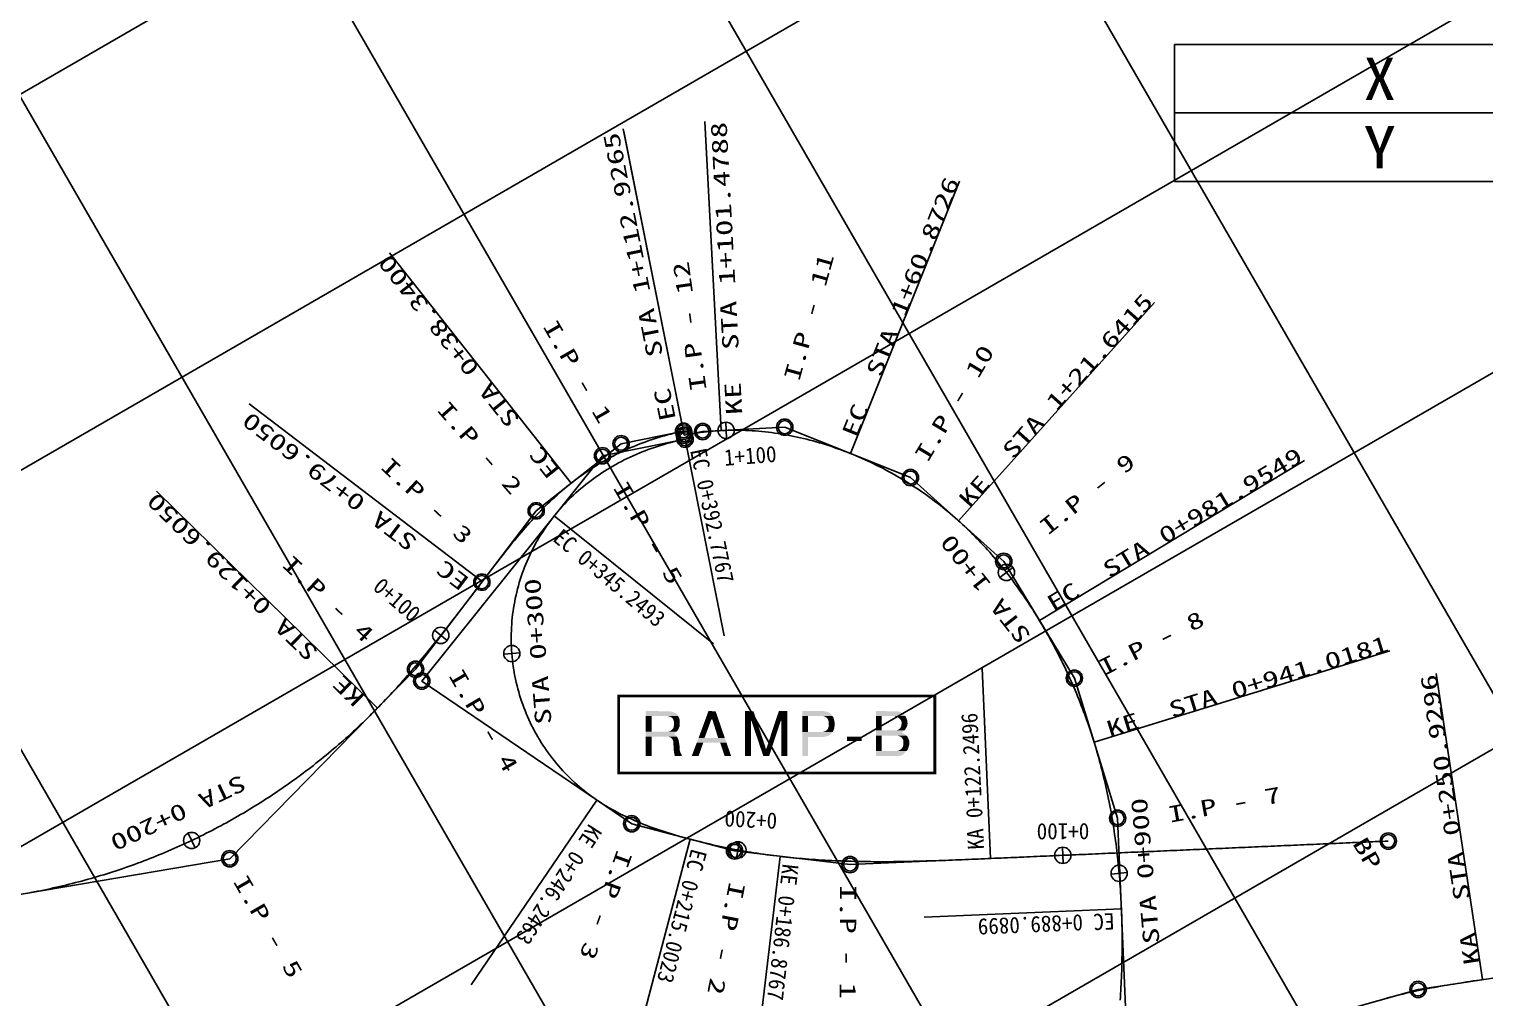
# Model space of a CAD drawing. Header units: feet. Extents: x 229381 to 233586, y 197484 to 200454.
# Drawn here: x 231137.7 to 231584.5, y 199012.5 to 199309.7 of the extents above; entities that cross this region are included whole.
import ezdxf
from ezdxf.enums import TextEntityAlignment as Align

# ---------------------------------------------------------------- set-up
doc = ezdxf.new("R2010")
doc.units = ezdxf.units.FT
doc.header["$LTSCALE"] = 10
doc.header["$MEASUREMENT"] = 0
for name, color, linetype in [('CA-ALGN-CNTL', 2, 'CONTINUOUS'), ('CA-ALGN-STSM', 2, 'CONTINUOUS'), ('CA-ALGN-SUBL', 1, 'CONTINUOUS'), ('CA-ALGN-SUBT', 2, 'CONTINUOUS'), ('CA-ALGN-TEXT', 3, 'CONTINUOUS'), ('CA-TABL-LIN1', 4, 'CONTINUOUS'), ('CA-TABL-LIN2', 1, 'CONTINUOUS'), ('CA-TABL-TEX2', 3, 'CONTINUOUS'), ('CV-GRID-LINE', 1, 'CONTINUOUS'), ('CZ-LIN1', 7, 'CONTINUOUS'), ('CZ-TEX1', 6, 'CONTINUOUS')]:
    doc.layers.add(name, color=color, linetype=linetype)
doc.styles.add('RP2', font='DotumChe.ttf')

msp = doc.modelspace()

# ---------------------------------------------------------------- linework, layer by layer
at = {"layer": 'CA-ALGN-CNTL'}
for points in [[(231338.56, 199186.37), (231337.58, 199186.17), (231336.6, 199185.96), (231335.63, 199185.73), (231334.66, 199185.49), (231333.69, 199185.24), (231332.72, 199184.98), (231331.76, 199184.71), (231330.8, 199184.42), (231329.85, 199184.13), (231328.9, 199183.82), (231327.95, 199183.5), (231327.01, 199183.17), (231326.07, 199182.82), (231325.13, 199182.47), (231324.2, 199182.1), (231323.28, 199181.72), (231322.35, 199181.33), (231321.44, 199180.93), (231320.53, 199180.52), (231319.62, 199180.1), (231318.72, 199179.66), (231317.83, 199179.22), (231316.94, 199178.76), (231316.05, 199178.3), (231315.17, 199177.82), (231314.3, 199177.33), (231313.43, 199176.83), (231312.57, 199176.32), (231311.72, 199175.8), (231310.87, 199175.27), (231310.03, 199174.73), (231309.2, 199174.17), (231308.37, 199173.61), (231307.55, 199173.04), (231306.74, 199172.46), (231305.93, 199171.87), (231305.13, 199171.26), (231304.34, 199170.65), (231304.08, 199170.44), (231303.56, 199170.03), (231302.78, 199169.4), (231302.01, 199168.76), (231301.25, 199168.11), (231300.5, 199167.45), (231299.75, 199166.79), (231299.01, 199166.11), (231298.28, 199165.43), (231297.56, 199164.75), (231296.84, 199164.05), (231296.13, 199163.35), (231295.42, 199162.64), (231294.72, 199161.93), (231294.03, 199161.2), (231293.34, 199160.48), (231292.66, 199159.75), (231291.98, 199159.01), (231291.31, 199158.27), (231290.64, 199157.52), (231289.98, 199156.77), (231289.33, 199156.02), (231288.68, 199155.26), (231288.03, 199154.5), (231287.39, 199153.73), (231286.75, 199152.96), (231286.11, 199152.19), (231285.48, 199151.41), (231284.85, 199150.63), (231284.23, 199149.85), (231283.61, 199149.07), (231282.99, 199148.28), (231282.37, 199147.5), (231281.76, 199146.71), (231281.14, 199145.92), (231280.53, 199145.13), (231279.92, 199144.34), (231279.31, 199143.54), (231278.71, 199142.75), (231278.1, 199141.95), (231277.49, 199141.16), (231276.89, 199140.36), (231276.79, 199140.23), (231276.52, 199139.88), (231276.28, 199139.57), (231275.68, 199138.77), (231275.07, 199137.98), (231274.46, 199137.18), (231273.86, 199136.38), (231273.25, 199135.59), (231272.64, 199134.8), (231272.04, 199134), (231271.43, 199133.21), (231270.82, 199132.41), (231270.21, 199131.62), (231269.6, 199130.83), (231268.99, 199130.04), (231268.37, 199129.25), (231267.76, 199128.46), (231267.15, 199127.67), (231266.53, 199126.88), (231265.91, 199126.1), (231265.29, 199125.31), (231264.67, 199124.52), (231264.05, 199123.74), (231263.43, 199122.96), (231262.8, 199122.18), (231262.18, 199121.4), (231261.55, 199120.62), (231260.92, 199119.84), (231260.29, 199119.07), (231259.65, 199118.3), (231259.02, 199117.53), (231258.38, 199116.76), (231257.74, 199115.99), (231257.09, 199115.22), (231256.45, 199114.46), (231255.8, 199113.7), (231255.15, 199112.94), (231254.5, 199112.18), (231253.84, 199111.43), (231253.18, 199110.67), (231252.52, 199109.92), (231251.86, 199109.18), (231251.19, 199108.43), (231250.52, 199107.69), (231249.85, 199106.95), (231249.17, 199106.21), (231248.49, 199105.48), (231247.81, 199104.75), (231247.12, 199104.02), (231246.43, 199103.3), (231245.74, 199102.58), (231245.04, 199101.86), (231244.62, 199101.43), (231244.34, 199101.14), (231243.64, 199100.43), (231242.93, 199099.73), (231242.22, 199099.02), (231241.51, 199098.32), (231240.79, 199097.63), (231240.07, 199096.93), (231239.34, 199096.24), (231238.61, 199095.56), (231237.88, 199094.88), (231237.15, 199094.2), (231236.41, 199093.52), (231235.67, 199092.85), (231234.92, 199092.19), (231234.18, 199091.52), (231233.42, 199090.86), (231232.67, 199090.21), (231231.91, 199089.55), (231231.15, 199088.91), (231230.39, 199088.26), (231229.62, 199087.62), (231228.85, 199086.98), (231228.07, 199086.35), (231227.3, 199085.72), (231226.51, 199085.1), (231225.73, 199084.48), (231224.94, 199083.86), (231224.15, 199083.24), (231223.36, 199082.63), (231222.57, 199082.03), (231221.77, 199081.43), (231220.97, 199080.83), (231220.16, 199080.24), (231219.35, 199079.65), (231218.54, 199079.06), (231217.73, 199078.48), (231216.91, 199077.9), (231216.09, 199077.33), (231215.27, 199076.76), (231214.45, 199076.2), (231213.62, 199075.63), (231212.79, 199075.08), (231211.95, 199074.53), (231211.12, 199073.98), (231210.28, 199073.43), (231209.44, 199072.89), (231208.59, 199072.36), (231207.75, 199071.83), (231206.9, 199071.3), (231206.04, 199070.78), (231205.19, 199070.26), (231204.33, 199069.74), (231203.47, 199069.23), (231202.61, 199068.73), (231201.74, 199068.22), (231200.88, 199067.73), (231200.01, 199067.23), (231199.13, 199066.75), (231198.26, 199066.26), (231197.38, 199065.78), (231196.5, 199065.31), (231195.62, 199064.84), (231194.73, 199064.37), (231193.85, 199063.91), (231192.96, 199063.45), (231192.07, 199063), (231191.17, 199062.55), (231190.28, 199062.1), (231189.38, 199061.66), (231188.48, 199061.23), (231187.58, 199060.8), (231186.67, 199060.37), (231185.77, 199059.95), (231184.86, 199059.53), (231183.95, 199059.12), (231183.03, 199058.71), (231182.12, 199058.31), (231181.2, 199057.91), (231180.28, 199057.51), (231179.36, 199057.12), (231178.44, 199056.74), (231177.51, 199056.36), (231176.59, 199055.98), (231175.66, 199055.61), (231174.73, 199055.24), (231173.8, 199054.88), (231172.86, 199054.52), (231171.93, 199054.17), (231170.99, 199053.82), (231170.05, 199053.48), (231169.11, 199053.14), (231168.17, 199052.81), (231167.22, 199052.48), (231166.28, 199052.15), (231165.33, 199051.83), (231164.38, 199051.52), (231163.43, 199051.21), (231162.48, 199050.9), (231161.52, 199050.6), (231160.57, 199050.31), (231159.61, 199050.02), (231158.65, 199049.73), (231157.69, 199049.45), (231156.73, 199049.17), (231155.77, 199048.9), (231154.81, 199048.63), (231153.84, 199048.37), (231152.87, 199048.11), (231151.91, 199047.86), (231150.94, 199047.61), (231149.97, 199047.37), (231149, 199047.13), (231148.02, 199046.9), (231147.05, 199046.67), (231146.08, 199046.45), (231145.1, 199046.23), (231144.12, 199046.01), (231143.15, 199045.8), (231142.17, 199045.6), (231141.19, 199045.4), (231140.21, 199045.21), (231139.22, 199045.02), (231138.24, 199044.83), (231137.26, 199044.65)], [(231554.9, 199060.62), (231553.9, 199060.58), (231552.9, 199060.53), (231551.9, 199060.49), (231550.9, 199060.45), (231549.9, 199060.4), (231548.9, 199060.36), (231547.9, 199060.31), (231546.9, 199060.27), (231545.91, 199060.23), (231544.91, 199060.18), (231543.91, 199060.14), (231542.91, 199060.1), (231541.91, 199060.05), (231540.91, 199060.01), (231539.91, 199059.96), (231538.91, 199059.92), (231537.91, 199059.88), (231536.91, 199059.83), (231535.92, 199059.79), (231534.92, 199059.75), (231533.92, 199059.7), (231532.92, 199059.66), (231531.92, 199059.61), (231530.92, 199059.57), (231529.92, 199059.53), (231528.92, 199059.48), (231527.92, 199059.44), (231526.92, 199059.4), (231525.92, 199059.35), (231524.93, 199059.31), (231523.93, 199059.26), (231522.93, 199059.22), (231521.93, 199059.18), (231520.93, 199059.13), (231519.93, 199059.09), (231518.93, 199059.05), (231517.93, 199059), (231516.93, 199058.96), (231515.93, 199058.91), (231514.94, 199058.87), (231513.94, 199058.83), (231512.94, 199058.78), (231511.94, 199058.74), (231510.94, 199058.7), (231509.94, 199058.65), (231508.94, 199058.61), (231507.94, 199058.57), (231506.94, 199058.52), (231505.94, 199058.48), (231504.94, 199058.43), (231503.95, 199058.39), (231502.95, 199058.35), (231501.95, 199058.3), (231500.95, 199058.26), (231499.95, 199058.22), (231498.95, 199058.17), (231497.95, 199058.13), (231496.95, 199058.08), (231495.95, 199058.04), (231494.95, 199058), (231493.96, 199057.95), (231492.96, 199057.91), (231491.96, 199057.87), (231490.96, 199057.82), (231489.96, 199057.78), (231488.96, 199057.73), (231487.96, 199057.69), (231486.96, 199057.65), (231485.96, 199057.6), (231484.96, 199057.56), (231483.96, 199057.52), (231482.97, 199057.47), (231481.97, 199057.43), (231480.97, 199057.38), (231479.97, 199057.34), (231478.97, 199057.3), (231477.97, 199057.25), (231476.97, 199057.21), (231475.97, 199057.17), (231474.97, 199057.12), (231473.97, 199057.08), (231472.98, 199057.03), (231471.98, 199056.99), (231470.98, 199056.95), (231469.98, 199056.9), (231468.98, 199056.86), (231467.98, 199056.82), (231466.98, 199056.77), (231465.98, 199056.73), (231464.98, 199056.68), (231463.98, 199056.64), (231462.98, 199056.6), (231461.99, 199056.55), (231460.99, 199056.51), (231459.99, 199056.47), (231458.99, 199056.42), (231457.99, 199056.38), (231456.99, 199056.33), (231455.99, 199056.29), (231454.99, 199056.25), (231453.99, 199056.2), (231452.99, 199056.16), (231452, 199056.12), (231451, 199056.07), (231450, 199056.03), (231449, 199055.98), (231448, 199055.94), (231447, 199055.9), (231446, 199055.85), (231445, 199055.81), (231444, 199055.77), (231443, 199055.72), (231442.01, 199055.68), (231441.01, 199055.63), (231440.01, 199055.59), (231439.01, 199055.55), (231438.01, 199055.5), (231437.01, 199055.46), (231436.01, 199055.42), (231435.01, 199055.37), (231434.01, 199055.33), (231433.01, 199055.28), (231432.76, 199055.27), (231432.01, 199055.24), (231431.02, 199055.2), (231430.02, 199055.15), (231429.02, 199055.11), (231428.02, 199055.07), (231427.02, 199055.03), (231426.02, 199054.98), (231425.02, 199054.94), (231424.02, 199054.9), (231423.02, 199054.86), (231422.02, 199054.82), (231421.02, 199054.78), (231420.02, 199054.74), (231419.03, 199054.71), (231418.03, 199054.67), (231417.03, 199054.64), (231416.03, 199054.6), (231415.03, 199054.57), (231414.03, 199054.54), (231413.03, 199054.51), (231412.03, 199054.48), (231411.03, 199054.46), (231410.03, 199054.43), (231409.03, 199054.41), (231408.03, 199054.39), (231407.03, 199054.37), (231406.03, 199054.35), (231405.03, 199054.34), (231404.03, 199054.32), (231403.03, 199054.31), (231402.03, 199054.3), (231401.03, 199054.3), (231400.03, 199054.29), (231399.03, 199054.29), (231398.03, 199054.3), (231397.03, 199054.3), (231396.03, 199054.31), (231395.03, 199054.32), (231394.03, 199054.33), (231393.03, 199054.35), (231392.03, 199054.36), (231391.03, 199054.39), (231390.03, 199054.41), (231389.03, 199054.44), (231388.03, 199054.47), (231387.03, 199054.51), (231386.03, 199054.55), (231385.04, 199054.59), (231384.04, 199054.64), (231383.04, 199054.69), (231382.04, 199054.74), (231381.04, 199054.8), (231380.04, 199054.86), (231379.04, 199054.92), (231378.05, 199054.99), (231377.05, 199055.07), (231376.05, 199055.15), (231375.06, 199055.23), (231374.06, 199055.32), (231373.06, 199055.41), (231372.07, 199055.51), (231371.07, 199055.61), (231370.08, 199055.71), (231369.09, 199055.82), (231368.22, 199055.93), (231368.09, 199055.94), (231367.1, 199056.06), (231366.11, 199056.19), (231365.12, 199056.32), (231364.13, 199056.45), (231363.14, 199056.59), (231362.15, 199056.74), (231361.16, 199056.89), (231360.17, 199057.04), (231359.18, 199057.2), (231358.2, 199057.37), (231357.21, 199057.54), (231356.23, 199057.71), (231355.24, 199057.89), (231354.26, 199058.08), (231353.28, 199058.27), (231352.3, 199058.46), (231351.32, 199058.66), (231350.34, 199058.87), (231349.36, 199059.08), (231348.38, 199059.29), (231347.41, 199059.51), (231346.43, 199059.73), (231345.46, 199059.96), (231344.49, 199060.2), (231343.52, 199060.44), (231342.55, 199060.68), (231341.58, 199060.93), (231340.61, 199061.18), (231340.61, 199061.18), (231339.64, 199061.44), (231338.68, 199061.7), (231337.72, 199061.97), (231336.76, 199062.25), (231335.8, 199062.53), (231334.84, 199062.81), (231333.88, 199063.11), (231332.93, 199063.41), (231331.98, 199063.72), (231331.03, 199064.04), (231330.08, 199064.36), (231329.14, 199064.7), (231328.2, 199065.04), (231327.27, 199065.39), (231326.33, 199065.75), (231325.41, 199066.12), (231324.48, 199066.51), (231323.56, 199066.9), (231322.65, 199067.3), (231321.74, 199067.72), (231320.83, 199068.14), (231319.93, 199068.58), (231319.04, 199069.03), (231318.15, 199069.49), (231317.27, 199069.96), (231316.4, 199070.45), (231315.53, 199070.95), (231314.67, 199071.46), (231313.82, 199071.98), (231312.98, 199072.52), (231312.14, 199073.07), (231311.94, 199073.21), (231311.32, 199073.64), (231310.5, 199074.22), (231309.7, 199074.81), (231308.9, 199075.42), (231308.12, 199076.04), (231307.34, 199076.67), (231306.58, 199077.31), (231305.82, 199077.97), (231305.08, 199078.64), (231304.35, 199079.32), (231303.63, 199080.02), (231302.92, 199080.72), (231302.23, 199081.44), (231301.54, 199082.17), (231300.87, 199082.91), (231300.21, 199083.67), (231299.57, 199084.43), (231298.93, 199085.2), (231298.31, 199085.99), (231297.71, 199086.78), (231297.11, 199087.58), (231296.53, 199088.4), (231295.96, 199089.22), (231295.41, 199090.06), (231294.87, 199090.9), (231294.35, 199091.75), (231293.83, 199092.61), (231293.34, 199093.48), (231292.86, 199094.35), (231292.39, 199095.24), (231291.94, 199096.13), (231291.5, 199097.03), (231291.08, 199097.93), (231290.67, 199098.85), (231290.28, 199099.77), (231289.9, 199100.69), (231289.54, 199101.62), (231289.19, 199102.56), (231288.86, 199103.51), (231288.55, 199104.46), (231288.25, 199105.41), (231287.97, 199106.37), (231287.7, 199107.33), (231287.45, 199108.3), (231287.22, 199109.27), (231287, 199110.25), (231286.8, 199111.23), (231286.61, 199112.21), (231286.44, 199113.2), (231286.29, 199114.19), (231286.15, 199115.18), (231286.04, 199116.17), (231285.93, 199117.16), (231285.85, 199118.16), (231285.78, 199119.16), (231285.72, 199120.16), (231285.69, 199121.16), (231285.67, 199122.16), (231285.66, 199123.16), (231285.68, 199124.16), (231285.71, 199125.16), (231285.76, 199126.15), (231285.82, 199127.15), (231285.9, 199128.15), (231286, 199129.14), (231286.11, 199130.14), (231286.24, 199131.13), (231286.39, 199132.12), (231286.55, 199133.11), (231286.73, 199134.09), (231286.92, 199135.07), (231287.14, 199136.05), (231287.37, 199137.02), (231287.61, 199137.99), (231287.87, 199138.96), (231288.15, 199139.92), (231288.44, 199140.87), (231288.75, 199141.82), (231289.07, 199142.77), (231289.41, 199143.71), (231289.77, 199144.64), (231290.14, 199145.57), (231290.53, 199146.5), (231290.93, 199147.41), (231291.35, 199148.32), (231291.78, 199149.22), (231292.22, 199150.12), (231292.69, 199151), (231293.16, 199151.88), (231293.66, 199152.75), (231294.16, 199153.62), (231294.68, 199154.47), (231295.22, 199155.31), (231295.76, 199156.15), (231296.33, 199156.98), (231296.9, 199157.8), (231297.49, 199158.6), (231298.09, 199159.4), (231298.71, 199160.19), (231298.87, 199160.38), (231299.34, 199160.97), (231299.98, 199161.73), (231300.64, 199162.49), (231301.3, 199163.23), (231301.98, 199163.97), (231302.67, 199164.69), (231303.37, 199165.4), (231304.09, 199166.1), (231304.81, 199166.79), (231305.55, 199167.47), (231306.3, 199168.14), (231307.05, 199168.79), (231307.82, 199169.43), (231308.6, 199170.06), (231309.38, 199170.68), (231310.18, 199171.28), (231310.98, 199171.88), (231311.8, 199172.46), (231312.62, 199173.03), (231313.45, 199173.58), (231314.29, 199174.12), (231315.14, 199174.65), (231315.99, 199175.17), (231316.86, 199175.68), (231317.73, 199176.17), (231318.61, 199176.65), (231319.49, 199177.12), (231320.38, 199177.57), (231321.28, 199178.01), (231322.18, 199178.44), (231323.09, 199178.86), (231324.01, 199179.26), (231324.93, 199179.65), (231325.85, 199180.03), (231326.78, 199180.39), (231327.72, 199180.74), (231328.66, 199181.08), (231329.61, 199181.41), (231330.56, 199181.72), (231331.51, 199182.02), (231332.47, 199182.31), (231333.43, 199182.58), (231334.4, 199182.84), (231335.36, 199183.09), (231336.34, 199183.33), (231337.31, 199183.55), (231338.29, 199183.76), (231339.05, 199183.92), (231339.05, 199183.92)], [(231472.57, 199011.77), (231472.64, 199012.77), (231472.71, 199013.77), (231472.77, 199014.77), (231472.82, 199015.77), (231472.88, 199016.76), (231472.93, 199017.76), (231472.97, 199018.76), (231473.01, 199019.76), (231473.05, 199020.76), (231473.08, 199021.76), (231473.11, 199022.76), (231473.13, 199023.76), (231473.15, 199024.76), (231473.17, 199025.76), (231473.18, 199026.76), (231473.19, 199027.76), (231473.2, 199028.76), (231473.2, 199029.76), (231473.19, 199030.76), (231473.19, 199031.76), (231473.17, 199032.76), (231473.16, 199033.76), (231473.14, 199034.76), (231473.12, 199035.76), (231473.09, 199036.76), (231473.06, 199037.76), (231473.02, 199038.76), (231472.98, 199039.76), (231472.98, 199039.85), (231472.94, 199040.76), (231472.89, 199041.75), (231472.84, 199042.75), (231472.78, 199043.75), (231472.72, 199044.75), (231472.66, 199045.75), (231472.59, 199046.75), (231472.52, 199047.74), (231472.44, 199048.74), (231472.36, 199049.74), (231472.28, 199050.73), (231472.19, 199051.73), (231472.09, 199052.72), (231471.99, 199053.72), (231471.89, 199054.71), (231471.78, 199055.71), (231471.67, 199056.7), (231471.55, 199057.7), (231471.43, 199058.69), (231471.31, 199059.68), (231471.18, 199060.67), (231471.04, 199061.66), (231470.9, 199062.65), (231470.75, 199063.64), (231470.6, 199064.63), (231470.45, 199065.62), (231470.29, 199066.61), (231470.12, 199067.59), (231469.95, 199068.58), (231469.78, 199069.56), (231469.6, 199070.55), (231469.41, 199071.53), (231469.22, 199072.51), (231469.03, 199073.49), (231468.83, 199074.47), (231468.62, 199075.45), (231468.41, 199076.43), (231468.2, 199077.4), (231467.98, 199078.38), (231467.75, 199079.35), (231467.52, 199080.32), (231467.28, 199081.3), (231467.04, 199082.27), (231466.79, 199083.24), (231466.53, 199084.2), (231466.28, 199085.17), (231466.01, 199086.13), (231465.74, 199087.1), (231465.46, 199088.06), (231465.18, 199089.02), (231464.9, 199089.97), (231464.6, 199090.93), (231464.6, 199090.95), (231464.3, 199091.88), (231464, 199092.84), (231463.69, 199093.79), (231463.38, 199094.74), (231463.05, 199095.68), (231462.73, 199096.63), (231462.4, 199097.57), (231462.06, 199098.51), (231461.71, 199099.45), (231461.36, 199100.39), (231461.01, 199101.32), (231460.65, 199102.26), (231460.28, 199103.19), (231459.91, 199104.12), (231459.54, 199105.04), (231459.15, 199105.97), (231458.77, 199106.89), (231458.37, 199107.81), (231457.97, 199108.72), (231457.57, 199109.64), (231457.16, 199110.55), (231456.74, 199111.46), (231456.32, 199112.37), (231455.9, 199113.27), (231455.47, 199114.18), (231455.03, 199115.08), (231454.59, 199115.97), (231454.14, 199116.87), (231453.69, 199117.76), (231453.23, 199118.65), (231452.77, 199119.53), (231452.3, 199120.42), (231451.82, 199121.3), (231451.35, 199122.18), (231450.86, 199123.05), (231450.37, 199123.92), (231449.88, 199124.79), (231449.38, 199125.66), (231448.87, 199126.52), (231448.36, 199127.38), (231447.87, 199128.2), (231447.85, 199128.24), (231447.33, 199129.09), (231446.8, 199129.94), (231446.27, 199130.79), (231445.74, 199131.64), (231445.19, 199132.48), (231444.65, 199133.31), (231444.1, 199134.15), (231443.54, 199134.98), (231442.98, 199135.81), (231442.41, 199136.63), (231441.84, 199137.45), (231441.26, 199138.26), (231440.67, 199139.07), (231440.08, 199139.88), (231439.49, 199140.68), (231438.88, 199141.48), (231438.28, 199142.28), (231437.66, 199143.07), (231437.04, 199143.85), (231436.42, 199144.63), (231435.79, 199145.41), (231435.15, 199146.18), (231434.51, 199146.95), (231433.86, 199147.71), (231433.21, 199148.47), (231432.55, 199149.22), (231431.88, 199149.96), (231431.21, 199150.71), (231430.54, 199151.44), (231429.85, 199152.17), (231429.16, 199152.9), (231428.47, 199153.61), (231427.77, 199154.33), (231427.06, 199155.03), (231426.35, 199155.73), (231425.63, 199156.43), (231424.9, 199157.12), (231424.17, 199157.8), (231423.43, 199158.48), (231422.96, 199158.91), (231422.69, 199159.14), (231421.94, 199159.81), (231421.18, 199160.46), (231420.42, 199161.11), (231419.66, 199161.75), (231418.89, 199162.39), (231418.11, 199163.02), (231417.32, 199163.64), (231416.53, 199164.25), (231415.74, 199164.86), (231414.94, 199165.46), (231414.13, 199166.05), (231413.32, 199166.64), (231412.51, 199167.22), (231411.69, 199167.79), (231410.86, 199168.35), (231410.03, 199168.91), (231409.19, 199169.46), (231408.35, 199170), (231407.51, 199170.53), (231406.66, 199171.06), (231405.8, 199171.58), (231404.94, 199172.09), (231404.08, 199172.59), (231403.21, 199173.09), (231402.34, 199173.58), (231401.46, 199174.06), (231400.58, 199174.53), (231399.69, 199174.99), (231398.8, 199175.45), (231397.91, 199175.9), (231397.01, 199176.34), (231396.11, 199176.77), (231395.21, 199177.19), (231394.3, 199177.61), (231393.38, 199178.02), (231392.47, 199178.42), (231391.55, 199178.81), (231390.62, 199179.19), (231389.81, 199179.52), (231389.7, 199179.57), (231388.77, 199179.94), (231387.83, 199180.3), (231386.9, 199180.65), (231385.96, 199180.99), (231385.01, 199181.32), (231384.07, 199181.64), (231383.12, 199181.96), (231382.17, 199182.26), (231381.21, 199182.56), (231380.25, 199182.85), (231379.29, 199183.13), (231378.33, 199183.39), (231377.36, 199183.65), (231376.39, 199183.9), (231375.42, 199184.14), (231374.45, 199184.37), (231373.47, 199184.59), (231372.5, 199184.8), (231371.52, 199185), (231370.53, 199185.18), (231369.55, 199185.36), (231368.56, 199185.53), (231367.58, 199185.68), (231366.59, 199185.83), (231365.6, 199185.96), (231364.6, 199186.09), (231363.61, 199186.2), (231362.61, 199186.3), (231361.62, 199186.39), (231360.62, 199186.47), (231359.62, 199186.53), (231358.63, 199186.59), (231357.63, 199186.63), (231356.63, 199186.66), (231355.63, 199186.68), (231354.63, 199186.69), (231353.63, 199186.69), (231352.63, 199186.67), (231351.63, 199186.64), (231350.63, 199186.6), (231350.15, 199186.57), (231349.63, 199186.54), (231348.63, 199186.48), (231347.64, 199186.4), (231346.64, 199186.31), (231345.65, 199186.2), (231344.65, 199186.09), (231343.66, 199185.96), (231342.67, 199185.82), (231341.68, 199185.66), (231340.7, 199185.5), (231339.71, 199185.32), (231338.8, 199185.15), (231338.8, 199185.15)], [(231554.48, 199012.42), (231555.44, 199012.68), (231556.41, 199012.94), (231557.38, 199013.2), (231558.35, 199013.44), (231559.32, 199013.68), (231560.29, 199013.91), (231561.27, 199014.14), (231562.24, 199014.36), (231563.22, 199014.57), (231564.2, 199014.78), (231565.18, 199014.98), (231566.16, 199015.17), (231567.14, 199015.37), (231568.12, 199015.55), (231569.1, 199015.74), (231570.09, 199015.92), (231571.07, 199016.09), (231572.06, 199016.26), (231573.04, 199016.43), (231574.03, 199016.59), (231575.02, 199016.76), (231576, 199016.92), (231576.99, 199017.07), (231577.98, 199017.23), (231578.97, 199017.39), (231579.95, 199017.54), (231580.94, 199017.69), (231581.93, 199017.84), (231582.92, 199017.99), (231583.84, 199018.13), (231583.91, 199018.14), (231584.9, 199018.29)]]:
    msp.add_lwpolyline(points, dxfattribs=at)
at = {"layer": 'CA-ALGN-STSM', "linetype": 'Continuous'}
for p, q in [((231351.54, 199189.14), (231351.72, 199184.14)), ((231351.54, 199189.14), (231351.72, 199184.14)), ((231439.63, 199144.61), (231435.69, 199141.53)), ((231439.63, 199144.61), (231435.69, 199141.53)), ((231262.09, 199125.3), (231266.01, 199122.19)), ((231262.09, 199125.3), (231266.01, 199122.19)), ((231288.34, 199118.36), (231283.35, 199117.97)), ((231288.34, 199118.36), (231283.35, 199117.97)), ((231186.51, 199063.05), (231188.65, 199058.54)), ((231186.51, 199063.05), (231188.65, 199058.54)), ((231355.7, 199060.35), (231354.79, 199055.44)), ((231355.7, 199060.35), (231354.79, 199055.44)), ((231454.88, 199058.74), (231455.1, 199053.75)), ((231454.88, 199058.74), (231455.1, 199053.75)), ((231474.77, 199050.95), (231469.79, 199050.51)), ((231474.77, 199050.95), (231469.79, 199050.51))]:
    msp.add_line(p, q, dxfattribs=at)
at = {"layer": 'CA-ALGN-STSM'}
msp.add_lwpolyline([(231344.43, 199186.27), (231338.8, 199185.15)], dxfattribs=at)
at = {"layer": 'CA-ALGN-STSM', "linetype": 'Continuous'}
for centre, radius in [((231338.56, 199186.37), 2.5), ((231338.8, 199185.15), 2.5), ((231338.56, 199186.37), 2), ((231344.43, 199186.27), 2.5), ((231344.43, 199186.27), 2), ((231351.63, 199186.64), 2.5), ((231369.62, 199187.62), 2.5), ((231369.62, 199187.62), 2), ((231319.4, 199182.55), 2.5), ((231319.4, 199182.55), 2), ((231339.05, 199183.92), 2.5), ((231338.8, 199185.15), 2), ((231339.05, 199183.92), 2), ((231313.69, 199178.86), 2.5), ((231313.69, 199178.86), 2), ((231408.21, 199172.15), 2.5), ((231408.21, 199172.15), 2), ((231293.33, 199161.95), 2.5), ((231293.33, 199161.95), 2), ((231436.84, 199146.44), 2.5), ((231436.84, 199146.44), 2), ((231437.66, 199143.07), 2.5), ((231276.65, 199140.06), 2.5), ((231276.65, 199140.06), 2), ((231264.05, 199123.74), 2.5), ((231285.85, 199118.16), 2.5), ((231256.31, 199113.34), 2.5), ((231256.31, 199113.34), 2), ((231258.22, 199109.72), 2.5), ((231258.22, 199109.72), 2), ((231458.52, 199110.6), 2.5), ((231458.52, 199110.6), 2), ((231322.65, 199065.93), 2.5), ((231322.65, 199065.93), 2), ((231471.82, 199067.63), 2.5), ((231471.82, 199067.63), 2), ((231187.58, 199060.8), 2.5), ((231554.9, 199060.62), 2.5), ((231554.9, 199060.62), 2), ((231354.23, 199057.58), 2.5), ((231354.23, 199057.58), 2), ((231355.24, 199057.89), 2.5), ((231454.99, 199056.25), 2.5), ((231199.27, 199055.21), 2.5), ((231199.27, 199055.21), 2), ((231389.66, 199053.39), 2.5), ((231389.66, 199053.39), 2), ((231472.28, 199050.73), 2.5), ((231564.05, 199015.12), 2.5), ((231564.05, 199015.12), 2)]:
    msp.add_circle(centre, radius, dxfattribs=at)
at = {"layer": 'CA-ALGN-SUBL', "linetype": 'Continuous'}
for p, q in [((231350.15, 199186.57), (231345.05, 199281.44)), ((231338.8, 199185.15), (231320.06, 199279.18)), ((231338.8, 199185.15), (231320.23, 199278.31)), ((231389.81, 199179.52), (231423.31, 199263.06)), ((231304.07, 199170.44), (231248.28, 199241.06)), ((231422.96, 199158.9), (231483.09, 199225.87)), ((231276.79, 199140.23), (231205.19, 199194.76)), ((231339.02, 199183.91), (231351.05, 199123.58)), ((231447.82, 199128.28), (231529.12, 199177.44)), ((231244.62, 199101.43), (231176.81, 199167.96)), ((231298.87, 199160.38), (231347.75, 199121.16)), ((231464.6, 199090.95), (231555.35, 199119.04)), ((231432.76, 199055.27), (231430.21, 199113.64)), ((231583.84, 199018.13), (231569.57, 199112.05)), ((231311.94, 199073.21), (231273.37, 199016.47)), ((231340.61, 199061.18), (231325.84, 199005.3)), ((231368.22, 199055.93), (231361.37, 198998.12)), ((231472.98, 199039.85), (231412.38, 199037.31))]:
    msp.add_line(p, q, dxfattribs=at)
at = {"layer": 'CA-ALGN-SUBL'}
for points in [[(231139.91, 198364.65), (231147.95, 198445.19), (231184.18, 198515.36), (231307.98, 198702.24), (231441.16, 198903.27), (231475.35, 198983.2), (231471.82, 199067.63), (231458.52, 199110.6), (231436.84, 199146.44), (231408.21, 199172.15), (231369.62, 199187.62), (231344.43, 199186.27)], [(231313.69, 199178.86), (231339.05, 199183.92)], [(231338.56, 199186.37), (231319.4, 199182.55)], [(231319.4, 199182.55), (231293.33, 199161.95), (231276.65, 199140.06), (231256.31, 199113.34), (231199.27, 199055.21), (231119, 199041.53), (230940.65, 199033.72)], [(231389.66, 199053.39), (231354.23, 199057.58), (231322.65, 199065.93), (231258.22, 199109.72), (231313.69, 199178.86)], [(231489.56, 198967.56), (231519.65, 199002.56), (231564.05, 199015.12), (231720.96, 199038.96), (231940.53, 199072.32)], [(231554.9, 199060.62), (231389.66, 199053.39)]]:
    msp.add_lwpolyline(points, dxfattribs=at)
at = {"layer": 'CA-TABL-LIN1', "linetype": 'Continuous'}
for p, q in [((231489.26, 199305.03), (231761.26, 199305.03)), ((231489.26, 199305.03), (231489.26, 199263.03)), ((231489.26, 199263.03), (231761.26, 199263.03))]:
    msp.add_line(p, q, dxfattribs=at)
at = {"layer": 'CA-TABL-LIN2', "linetype": 'Continuous'}
msp.add_line((231489.26, 199284.03), (231761.26, 199284.03), dxfattribs=at)
at = {"layer": 'CV-GRID-LINE'}
for p, q in [((230681.17, 198912.35), (231663.99, 199479.79)), ((230681.17, 198796.88), (231863.99, 199479.79)), ((230681.17, 198681.41), (232063.99, 199479.79)), ((230681.17, 199027.82), (231463.99, 199479.79)), ((230909.29, 199479.79), (231439.35, 198561.71)), ((231024.76, 199479.79), (231484.57, 198683.38)), ((231140.23, 199479.79), (231600.04, 198683.38)), ((231255.7, 199479.79), (231715.51, 198683.38)), ((231371.17, 199479.79), (231830.98, 198683.38)), ((230681.17, 198565.94), (232230.19, 199460.27))]:
    msp.add_line(p, q, dxfattribs=at)
at = {"layer": 'CZ-LIN1', "const_width": 0.88}
msp.add_lwpolyline([(231318.65, 199105.12), (231415.68, 199105.12), (231415.68, 199081.5), (231318.65, 199081.5)], close=True, dxfattribs=at)
at = {"layer": 'CZ-TEX1'}
for points in [[(231326.95, 199100.51), (231326.95, 199100.45), (231326.95, 199100.51), (231334.54, 199100.45)], [(231326.95, 199100.45), (231326.95, 199099.89), (231334.54, 199100.45), (231336.17, 199099.89)], [(231326.95, 199099.89), (231326.95, 199099.26), (231336.17, 199099.89), (231336.8, 199099.26)], [(231326.95, 199099.26), (231326.95, 199098.95), (231336.8, 199099.26), (231336.93, 199098.95)], [(231326.95, 199098.95), (231326.95, 199098.63), (231328.77, 199098.95), (231328.77, 199098.63)], [(231326.95, 199098.63), (231326.95, 199098.07), (231328.77, 199098.63), (231328.77, 199098.07)], [(231326.95, 199098.07), (231326.95, 199097.88), (231328.77, 199098.07), (231328.77, 199097.88)], [(231333.91, 199098.95), (231334.79, 199098.63), (231336.93, 199098.95), (231337.06, 199098.63)], [(231334.79, 199098.63), (231335.36, 199098.07), (231337.06, 199098.63), (231337.29, 199098.07)], [(231335.36, 199098.07), (231335.42, 199097.88), (231337.29, 199098.07), (231337.37, 199097.88)], [(231345.34, 199098.13), (231345.27, 199097.94), (231347.15, 199098.13), (231347.4, 199097.94)], [(231346.19, 199100.45), (231345.34, 199098.13), (231348.41, 199100.45), (231349.21, 199098.13)], [(231346.21, 199100.51), (231348.41, 199100.45), (231346.21, 199100.51), (231346.19, 199100.45)], [(231347.15, 199098.13), (231347.09, 199097.94), (231349.21, 199098.13), (231349.28, 199097.94)], [(231357.44, 199100.51), (231357.44, 199100.45), (231357.44, 199100.51), (231360.02, 199100.45)], [(231357.44, 199100.45), (231357.44, 199099.7), (231360.02, 199100.45), (231360.27, 199099.7)], [(231357.44, 199099.7), (231357.44, 199097.63), (231360.27, 199099.7), (231360.97, 199097.63)], [(231367.55, 199099.7), (231366.86, 199097.63), (231370.43, 199099.7), (231370.43, 199097.63)], [(231367.84, 199100.45), (231367.55, 199099.7), (231370.43, 199100.45), (231370.43, 199099.7)], [(231367.86, 199100.51), (231367.84, 199100.45), (231370.43, 199100.51), (231370.43, 199100.45)], [(231375.01, 199100.51), (231375.01, 199100.2), (231381.6, 199100.51), (231382.92, 199100.2)], [(231375.01, 199100.2), (231375.01, 199099.89), (231382.92, 199100.2), (231383.48, 199099.89)], [(231375.01, 199099.89), (231375.01, 199099.2), (231383.48, 199099.89), (231384.17, 199099.2)], [(231375.01, 199099.2), (231375.01, 199098.95), (231384.17, 199099.2), (231384.32, 199098.95)], [(231375.01, 199098.95), (231375.01, 199098.76), (231376.77, 199098.95), (231376.77, 199098.76)], [(231375.01, 199098.76), (231375.01, 199098.44), (231376.77, 199098.76), (231376.77, 199098.44)], [(231375.01, 199098.44), (231375.01, 199098.13), (231376.77, 199098.44), (231376.77, 199098.13)], [(231375.01, 199098.13), (231375.01, 199097.38), (231376.77, 199098.13), (231376.77, 199097.38)], [(231381.54, 199098.95), (231382.1, 199098.76), (231384.32, 199098.95), (231384.43, 199098.76)], [(231382.1, 199098.76), (231382.45, 199098.44), (231384.43, 199098.76), (231384.61, 199098.44)], [(231382.45, 199098.44), (231382.79, 199098.13), (231384.61, 199098.44), (231384.69, 199098.13)], [(231382.79, 199098.13), (231383.11, 199097.38), (231384.69, 199098.13), (231384.88, 199097.38)], [(231397.6, 199100.51), (231397.6, 199100.45), (231397.6, 199100.51), (231404.5, 199100.45)], [(231397.6, 199100.45), (231397.6, 199099.82), (231404.5, 199100.45), (231405.82, 199099.82)], [(231397.6, 199099.82), (231397.6, 199098.95), (231405.82, 199099.82), (231406.7, 199098.95)], [(231397.6, 199098.95), (231397.6, 199098.88), (231399.42, 199098.95), (231399.42, 199098.88)], [(231397.6, 199098.88), (231397.6, 199098.44), (231399.42, 199098.88), (231399.42, 199098.44)], [(231397.6, 199098.44), (231397.6, 199097.82), (231399.42, 199098.44), (231399.42, 199097.82)], [(231403.31, 199098.95), (231403.48, 199098.88), (231406.7, 199098.95), (231406.76, 199098.88)], [(231403.48, 199098.88), (231404.63, 199098.44), (231406.76, 199098.88), (231406.93, 199098.44)], [(231404.63, 199098.44), (231405.26, 199097.82), (231406.93, 199098.44), (231407.17, 199097.82)], [(231326.95, 199097.88), (231326.95, 199097.06), (231328.77, 199097.88), (231328.77, 199097.06)], [(231326.95, 199097.06), (231326.95, 199095.87), (231328.77, 199097.06), (231328.77, 199095.87)], [(231326.95, 199095.87), (231326.95, 199095.62), (231328.77, 199095.87), (231328.77, 199095.62)], [(231326.95, 199095.62), (231326.95, 199095.18), (231328.77, 199095.62), (231328.77, 199095.18)], [(231326.95, 199095.18), (231326.95, 199094.93), (231328.77, 199095.18), (231328.77, 199094.93)], [(231326.95, 199094.93), (231326.95, 199094.37), (231328.77, 199094.93), (231328.77, 199094.37)], [(231326.95, 199094.37), (231326.95, 199094.24), (231328.77, 199094.37), (231328.77, 199094.24)], [(231326.95, 199094.24), (231326.95, 199094.18), (231328.77, 199094.24), (231328.77, 199094.18)], [(231326.95, 199094.18), (231326.95, 199093.61), (231336.41, 199094.18), (231335.73, 199093.61)], [(231326.95, 199093.61), (231326.95, 199093.42), (231335.73, 199093.61), (231335.73, 199093.42)], [(231334.02, 199094.24), (231333.79, 199094.18), (231336.49, 199094.24), (231336.41, 199094.18)], [(231334.48, 199094.37), (231334.02, 199094.24), (231336.58, 199094.37), (231336.49, 199094.24)], [(231335.09, 199094.93), (231334.48, 199094.37), (231336.99, 199094.93), (231336.58, 199094.37)], [(231335.36, 199095.18), (231335.09, 199094.93), (231337.09, 199095.18), (231336.99, 199094.93)], [(231335.55, 199095.62), (231335.36, 199095.18), (231337.27, 199095.62), (231337.09, 199095.18)], [(231335.42, 199097.88), (231335.67, 199097.06), (231337.37, 199097.88), (231337.37, 199097.06)], [(231335.57, 199095.87), (231335.55, 199095.62), (231337.37, 199095.87), (231337.27, 199095.62)], [(231335.67, 199097.06), (231335.57, 199095.87), (231337.37, 199097.06), (231337.37, 199095.87)], [(231344.27, 199095.18), (231343.65, 199093.55), (231346.08, 199095.18), (231345.48, 199093.55)], [(231345.27, 199097.94), (231344.27, 199095.18), (231347.09, 199097.94), (231346.08, 199095.18)], [(231347.4, 199097.94), (231348.26, 199095.18), (231349.28, 199097.94), (231350.23, 199095.18)], [(231348.26, 199095.18), (231348.77, 199093.55), (231350.23, 199095.18), (231350.79, 199093.55)], [(231357.44, 199097.63), (231357.44, 199097.57), (231360.97, 199097.63), (231360.99, 199097.57)], [(231357.44, 199097.57), (231357.44, 199097.5), (231359.26, 199097.57), (231359.26, 199097.5)], [(231357.44, 199097.5), (231357.44, 199094.68), (231359.26, 199097.5), (231359.26, 199094.68)], [(231357.44, 199094.68), (231357.44, 199094.43), (231359.26, 199094.68), (231359.26, 199094.43)], [(231357.44, 199094.43), (231357.44, 199093.61), (231359.26, 199094.43), (231359.26, 199093.61)], [(231357.44, 199093.61), (231357.44, 199093.11), (231359.26, 199093.61), (231359.26, 199093.11)], [(231359.39, 199097.57), (231359.41, 199097.5), (231360.99, 199097.57), (231361.01, 199097.5)], [(231359.41, 199097.5), (231360.36, 199094.68), (231361.01, 199097.5), (231361.96, 199094.68)], [(231360.36, 199094.68), (231360.45, 199094.43), (231361.96, 199094.68), (231362.04, 199094.43)], [(231360.45, 199094.43), (231360.72, 199093.61), (231362.04, 199094.43), (231362.31, 199093.61)], [(231360.72, 199093.61), (231360.89, 199093.11), (231362.31, 199093.61), (231362.48, 199093.11)], [(231365.52, 199093.61), (231365.36, 199093.11), (231367.11, 199093.61), (231366.94, 199093.11)], [(231365.79, 199094.43), (231365.52, 199093.61), (231367.39, 199094.43), (231367.11, 199093.61)], [(231365.87, 199094.68), (231365.79, 199094.43), (231367.47, 199094.68), (231367.39, 199094.43)], [(231366.81, 199097.5), (231365.87, 199094.68), (231368.42, 199097.5), (231367.47, 199094.68)], [(231366.83, 199097.57), (231366.81, 199097.5), (231368.52, 199097.57), (231368.42, 199097.5)], [(231366.86, 199097.63), (231366.83, 199097.57), (231368.61, 199097.63), (231368.61, 199097.57)], [(231368.61, 199097.63), (231368.52, 199097.57), (231370.43, 199097.63), (231370.43, 199097.57)], [(231368.61, 199097.57), (231368.61, 199097.5), (231370.43, 199097.57), (231370.43, 199097.5)], [(231368.61, 199097.5), (231368.61, 199094.68), (231370.43, 199097.5), (231370.43, 199094.68)], [(231368.61, 199094.68), (231368.61, 199094.43), (231370.43, 199094.68), (231370.43, 199094.43)], [(231368.61, 199094.43), (231368.61, 199093.61), (231370.43, 199094.43), (231370.43, 199093.61)], [(231368.61, 199093.61), (231368.61, 199093.11), (231370.43, 199093.61), (231370.43, 199093.11)], [(231375.01, 199097.38), (231375.01, 199096.94), (231376.77, 199097.38), (231376.77, 199096.94)], [(231375.01, 199096.94), (231375.01, 199096.06), (231376.77, 199096.94), (231376.77, 199096.06)], [(231375.01, 199096.06), (231375.01, 199095.93), (231376.77, 199096.06), (231376.77, 199095.93)], [(231375.01, 199095.93), (231375.01, 199095.12), (231376.77, 199095.93), (231376.77, 199095.12)], [(231375.01, 199095.12), (231375.01, 199095.06), (231376.77, 199095.12), (231376.77, 199095.06)], [(231375.01, 199095.06), (231375.01, 199094.37), (231376.77, 199095.06), (231376.77, 199094.37)], [(231375.01, 199094.37), (231375.01, 199094.24), (231376.77, 199094.37), (231376.77, 199094.24)], [(231375.01, 199094.24), (231375.01, 199094.11), (231376.77, 199094.24), (231376.77, 199094.11)], [(231375.01, 199094.11), (231375.01, 199093.61), (231384.32, 199094.11), (231383.88, 199093.61)], [(231375.01, 199093.61), (231375.01, 199093.3), (231383.88, 199093.61), (231383.61, 199093.3)], [(231381.79, 199094.24), (231381.41, 199094.11), (231384.42, 199094.24), (231384.32, 199094.11)], [(231382.17, 199094.37), (231381.79, 199094.24), (231384.48, 199094.37), (231384.42, 199094.24)], [(231382.86, 199095.06), (231382.17, 199094.37), (231384.77, 199095.06), (231384.48, 199094.37)], [(231382.88, 199095.12), (231382.86, 199095.06), (231384.8, 199095.12), (231384.77, 199095.06)], [(231383.17, 199095.93), (231382.88, 199095.12), (231384.91, 199095.93), (231384.8, 199095.12)], [(231383.11, 199097.38), (231383.13, 199096.94), (231384.88, 199097.38), (231384.99, 199096.94)], [(231383.13, 199096.94), (231383.16, 199096.06), (231384.99, 199096.94), (231384.93, 199096.06)], [(231383.16, 199096.06), (231383.17, 199095.93), (231384.93, 199096.06), (231384.91, 199095.93)], [(231397.6, 199097.82), (231397.6, 199097.57), (231399.42, 199097.82), (231399.42, 199097.57)], [(231397.6, 199097.57), (231397.6, 199097.19), (231399.42, 199097.57), (231399.42, 199097.19)], [(231397.6, 199097.19), (231397.6, 199096.62), (231399.42, 199097.19), (231399.42, 199096.62)], [(231397.6, 199096.62), (231397.6, 199096), (231399.42, 199096.62), (231399.42, 199096)], [(231397.6, 199096), (231397.6, 199095.93), (231399.42, 199096), (231399.42, 199095.93)], [(231397.6, 199095.93), (231397.6, 199095.31), (231399.42, 199095.93), (231399.42, 199095.31)], [(231397.6, 199095.31), (231397.6, 199094.87), (231399.42, 199095.31), (231399.42, 199094.87)], [(231397.6, 199094.87), (231397.6, 199094.8), (231399.42, 199094.87), (231399.42, 199094.8)], [(231397.6, 199094.8), (231397.6, 199094.55), (231399.42, 199094.8), (231399.42, 199094.55)], [(231397.6, 199094.55), (231397.6, 199093.93), (231406.3, 199094.55), (231405.63, 199093.93)], [(231397.6, 199093.93), (231397.6, 199093.61), (231405.63, 199093.93), (231406.17, 199093.61)], [(231397.6, 199093.61), (231397.6, 199093.3), (231406.17, 199093.61), (231406.7, 199093.3)], [(231404.57, 199094.8), (231403.81, 199094.55), (231406.57, 199094.8), (231406.3, 199094.55)], [(231404.64, 199094.87), (231404.57, 199094.8), (231406.64, 199094.87), (231406.57, 199094.8)], [(231405.13, 199095.31), (231404.64, 199094.87), (231406.87, 199095.31), (231406.64, 199094.87)], [(231405.42, 199095.93), (231405.13, 199095.31), (231407.2, 199095.93), (231406.87, 199095.31)], [(231405.26, 199097.82), (231405.36, 199097.57), (231407.17, 199097.82), (231407.26, 199097.57)], [(231405.36, 199097.57), (231405.51, 199097.19), (231407.26, 199097.57), (231407.29, 199097.19)], [(231405.44, 199096), (231405.42, 199095.93), (231407.21, 199096), (231407.2, 199095.93)], [(231405.48, 199096.62), (231405.44, 199096), (231407.33, 199096.62), (231407.21, 199096)], [(231405.51, 199097.19), (231405.48, 199096.62), (231407.29, 199097.19), (231407.33, 199096.62)], [(231326.95, 199093.42), (231326.95, 199092.86), (231335.73, 199093.42), (231336.42, 199092.86)], [(231326.95, 199092.86), (231326.95, 199092.61), (231336.42, 199092.86), (231336.56, 199092.61)], [(231326.95, 199092.61), (231326.95, 199092.42), (231328.77, 199092.61), (231328.77, 199092.42)], [(231326.95, 199092.42), (231326.95, 199091.86), (231328.77, 199092.42), (231328.77, 199091.86)], [(231326.95, 199091.86), (231326.95, 199091.79), (231328.77, 199091.86), (231328.77, 199091.79)], [(231326.95, 199091.79), (231326.95, 199091.23), (231328.77, 199091.79), (231328.77, 199091.23)], [(231326.95, 199091.23), (231326.95, 199090.22), (231328.77, 199091.23), (231328.77, 199090.22)], [(231326.95, 199090.22), (231326.95, 199088.4), (231328.77, 199090.22), (231328.77, 199088.4)], [(231334.04, 199092.61), (231334.6, 199092.42), (231336.56, 199092.61), (231336.66, 199092.42)], [(231334.6, 199092.42), (231335.17, 199091.86), (231336.66, 199092.42), (231336.96, 199091.86)], [(231335.17, 199091.86), (231335.19, 199091.79), (231336.96, 199091.86), (231336.99, 199091.79)], [(231335.19, 199091.79), (231335.42, 199091.23), (231336.99, 199091.79), (231337.1, 199091.23)], [(231335.42, 199091.23), (231335.47, 199090.22), (231337.1, 199091.23), (231337.3, 199090.22)], [(231335.47, 199090.22), (231335.55, 199088.4), (231337.3, 199090.22), (231337.42, 199088.4)], [(231342.26, 199089.85), (231341.19, 199087.02), (231344.29, 199089.85), (231343.29, 199087.02)], [(231342.64, 199090.85), (231342.26, 199089.85), (231344.64, 199090.85), (231344.29, 199089.85)], [(231343.18, 199092.29), (231342.64, 199090.85), (231351.23, 199092.29), (231351.73, 199090.85)], [(231343.65, 199093.55), (231343.18, 199092.29), (231345.48, 199093.55), (231345.02, 199092.29)], [(231348.77, 199093.55), (231349.16, 199092.29), (231350.79, 199093.55), (231351.23, 199092.29)], [(231349.79, 199090.85), (231350.13, 199089.85), (231351.73, 199090.85), (231352.08, 199089.85)], [(231350.13, 199089.85), (231351.08, 199087.02), (231352.08, 199089.85), (231353.07, 199087.02)], [(231357.44, 199093.11), (231357.44, 199092.17), (231359.26, 199093.11), (231359.26, 199092.17)], [(231357.44, 199092.17), (231357.44, 199092.11), (231359.26, 199092.17), (231359.26, 199092.11)], [(231357.44, 199092.11), (231357.44, 199089.09), (231359.26, 199092.11), (231359.26, 199089.09)], [(231360.89, 199093.11), (231361.21, 199092.17), (231362.48, 199093.11), (231362.79, 199092.17)], [(231361.21, 199092.17), (231361.23, 199092.11), (231362.79, 199092.17), (231362.81, 199092.11)], [(231361.23, 199092.11), (231362.23, 199089.09), (231362.81, 199092.11), (231363.8, 199089.09)], [(231365.02, 199092.11), (231364.03, 199089.09), (231366.6, 199092.11), (231365.62, 199089.09)], [(231365.05, 199092.17), (231365.02, 199092.11), (231366.63, 199092.17), (231366.6, 199092.11)], [(231365.36, 199093.11), (231365.05, 199092.17), (231366.94, 199093.11), (231366.63, 199092.17)], [(231368.61, 199093.11), (231368.61, 199092.17), (231370.43, 199093.11), (231370.43, 199092.17)], [(231368.61, 199092.17), (231368.61, 199092.11), (231370.43, 199092.17), (231370.43, 199092.11)], [(231368.61, 199092.11), (231368.61, 199089.09), (231370.43, 199092.11), (231370.43, 199089.09)], [(231375.01, 199093.3), (231375.01, 199092.92), (231383.61, 199093.3), (231382.98, 199092.92)], [(231375.01, 199092.92), (231375.01, 199092.55), (231382.98, 199092.92), (231381.54, 199092.55)], [(231375.01, 199092.55), (231375.01, 199086.71), (231376.77, 199092.55), (231376.77, 199086.71)], [(231388.69, 199092.67), (231388.69, 199091.35), (231393.27, 199092.67), (231393.27, 199091.35)], [(231397.6, 199093.3), (231397.6, 199092.99), (231406.7, 199093.3), (231406.99, 199092.99)], [(231397.6, 199092.99), (231397.6, 199092.61), (231399.42, 199092.99), (231399.42, 199092.61)], [(231397.6, 199092.61), (231397.6, 199092.55), (231399.42, 199092.61), (231399.42, 199092.55)], [(231397.6, 199092.55), (231397.6, 199092.04), (231399.42, 199092.55), (231399.42, 199092.04)], [(231397.6, 199092.04), (231397.6, 199091.35), (231399.42, 199092.04), (231399.42, 199091.35)], [(231397.6, 199091.35), (231397.6, 199091.23), (231399.42, 199091.35), (231399.42, 199091.23)], [(231397.6, 199091.23), (231397.6, 199090.22), (231399.42, 199091.23), (231399.42, 199090.22)], [(231397.6, 199090.22), (231397.6, 199090.1), (231399.42, 199090.22), (231399.42, 199090.1)], [(231397.6, 199090.1), (231397.6, 199089.16), (231399.42, 199090.1), (231399.42, 199089.16)], [(231397.6, 199089.16), (231397.6, 199088.66), (231399.42, 199089.16), (231399.42, 199088.66)], [(231404.13, 199092.99), (231405.26, 199092.61), (231406.99, 199092.99), (231407.33, 199092.61)], [(231405.69, 199089.16), (231405.1, 199088.66), (231407.55, 199089.16), (231407.39, 199088.66)], [(231405.26, 199092.61), (231405.32, 199092.55), (231407.33, 199092.61), (231407.39, 199092.55)], [(231405.32, 199092.55), (231405.82, 199092.04), (231407.39, 199092.55), (231407.58, 199092.04)], [(231406.07, 199090.1), (231405.69, 199089.16), (231407.85, 199090.1), (231407.55, 199089.16)], [(231405.82, 199092.04), (231406.07, 199091.35), (231407.58, 199092.04), (231407.84, 199091.35)], [(231406.07, 199091.35), (231406.07, 199091.23), (231407.84, 199091.35), (231407.89, 199091.23)], [(231406.07, 199091.23), (231406.07, 199090.22), (231407.89, 199091.23), (231407.89, 199090.22)], [(231406.07, 199090.22), (231406.07, 199090.1), (231407.89, 199090.22), (231407.85, 199090.1)], [(231326.95, 199088.4), (231326.95, 199088.28), (231328.77, 199088.4), (231328.77, 199088.28)], [(231326.95, 199088.28), (231326.95, 199087.34), (231328.77, 199088.28), (231328.77, 199087.34)], [(231326.95, 199087.34), (231326.95, 199087.21), (231328.77, 199087.34), (231328.77, 199087.21)], [(231326.95, 199087.21), (231326.95, 199086.77), (231328.77, 199087.21), (231328.77, 199086.77)], [(231326.95, 199086.77), (231326.95, 199086.71), (231328.77, 199086.77), (231328.77, 199086.71)], [(231335.55, 199088.4), (231335.57, 199088.28), (231337.42, 199088.4), (231337.43, 199088.28)], [(231335.57, 199088.28), (231335.75, 199087.34), (231337.43, 199088.28), (231337.8, 199087.34)], [(231335.75, 199087.34), (231335.78, 199087.21), (231337.8, 199087.34), (231337.99, 199087.21)], [(231335.78, 199087.21), (231335.86, 199086.77), (231337.99, 199087.21), (231337.99, 199086.77)], [(231335.86, 199086.77), (231337.99, 199086.71), (231337.99, 199086.77), (231337.99, 199086.71)], [(231341.19, 199087.02), (231341.19, 199086.77), (231343.29, 199087.02), (231343.2, 199086.77)], [(231341.19, 199086.77), (231341.19, 199086.71), (231343.2, 199086.77), (231341.19, 199086.71)], [(231351.08, 199087.02), (231351.17, 199086.77), (231353.07, 199087.02), (231353.16, 199086.77)], [(231351.17, 199086.77), (231353.18, 199086.71), (231353.16, 199086.77), (231353.18, 199086.71)], [(231357.44, 199089.09), (231357.44, 199088.97), (231359.26, 199089.09), (231359.26, 199088.97)], [(231357.44, 199088.97), (231357.44, 199088.66), (231359.26, 199088.97), (231359.26, 199088.66)], [(231357.44, 199088.66), (231357.44, 199086.71), (231359.26, 199088.66), (231359.26, 199086.71)], [(231362.23, 199089.09), (231362.28, 199088.97), (231363.8, 199089.09), (231363.84, 199088.97)], [(231362.28, 199088.97), (231362.38, 199088.66), (231365.58, 199088.97), (231365.48, 199088.66)], [(231362.38, 199088.66), (231363.03, 199086.71), (231365.48, 199088.66), (231364.85, 199086.71)], [(231364.03, 199089.09), (231363.84, 199088.97), (231365.62, 199089.09), (231365.58, 199088.97)], [(231368.61, 199089.09), (231368.61, 199088.97), (231370.43, 199089.09), (231370.43, 199088.97)], [(231368.61, 199088.97), (231368.61, 199088.66), (231370.43, 199088.97), (231370.43, 199088.66)], [(231368.61, 199088.66), (231368.61, 199086.71), (231370.43, 199088.66), (231370.43, 199086.71)], [(231397.6, 199088.66), (231397.6, 199088.47), (231399.42, 199088.66), (231399.42, 199088.47)], [(231397.6, 199088.47), (231397.6, 199088.28), (231399.42, 199088.47), (231399.42, 199088.28)], [(231397.6, 199088.28), (231397.6, 199087.21), (231407.03, 199088.28), (231406.01, 199087.21)], [(231397.6, 199087.21), (231397.6, 199086.84), (231406.01, 199087.21), (231405.19, 199086.84)], [(231397.6, 199086.84), (231397.6, 199086.71), (231405.19, 199086.84), (231404.38, 199086.71)], [(231404.88, 199088.47), (231404.13, 199088.28), (231407.21, 199088.47), (231407.03, 199088.28)], [(231405.1, 199088.66), (231404.88, 199088.47), (231407.39, 199088.66), (231407.21, 199088.47)]]:
    msp.add_solid(points, dxfattribs=at)

# ---------------------------------------------------------------- texts
at = {"layer": 'CA-ALGN-SUBT', "style": 'RP2', "width": 1.466797}
for s, rotation, p, p2 in [('EC  STA 1+112.9265', 101.2759, (231336.22, 199190.11), (231318.62, 199278.37)), ('KE  STA 1+101.4788', 93.0771, (231356.61, 199191.51), (231351.78, 199281.38)), ('EC  STA 1+60.8726', 68.1496, (231391.67, 199184.16), (231423.31, 199263.06)), ('EC  STA 0+38.3400', 128.3124, (231300.97, 199174.36), (231248.28, 199241.06)), ('I.P - 12', 98.0135, (231345.66, 199199.1), (231340.09, 199238.71)), ('I.P - 11', 74.4069, (231374.08, 199201.54), (231384.83, 199240.07)), ('KE  STA 1+21.6415', 48.0802, (231426.3, 199162.62), (231483.09, 199225.87)), ('I.P - 1', 300, (231295.22, 199218.57), (231312.72, 199188.26)), ('I.P - 10', 58.8783, (231413.49, 199176.6), (231434.16, 199210.85)), ('I.P - 2', 311.3049, (231262.61, 199192.77), (231285.71, 199166.47)), ('EC  STA 0+79.6050', 142.7069, (231273.18, 199141.05), (231205.56, 199192.55)), ('I.P - 9', 38.6565, (231450.39, 199154.28), (231477.72, 199176.14)), ('EC  STA 0+981.9549', 31.1615, (231452.1, 199130.86), (231529.12, 199177.44)), ('I.P - 3', 317.234, (231245.25, 199175.07), (231270.95, 199151.3)), ('I.P - 5', 300, (231316.77, 199169.09), (231334.27, 199138.77)), ('KE  STA 0+129.6050', 135.5449, (231241.05, 199104.93), (231176.81, 199167.96)), ('I.P - 4', 316.9525, (231215.01, 199145.03), (231240.59, 199121.14)), ('I.P - 8', 26.8123, (231467.71, 199111.27), (231498.95, 199127.05)), ('KE  STA 0+941.0181', 17.2002, (231469.37, 199092.43), (231555.35, 199119.04)), ('I.P - 4', 300, (231266.28, 199111.49), (231283.78, 199081.18)), ('KA  STA 0+250.9296', 98.6386, (231583.09, 199023.07), (231569.57, 199112.05)), ('I.P - 7', 10.358, (231487.85, 199066.24), (231522.28, 199072.54)), ('I.P - 3', 250.4024, (231318.24, 199058.27), (231306.5, 199025.3)), ('I.P - 5', 300, (231200.13, 199048.28), (231217.63, 199017.97)), ('I.P - 2', 258.7717, (231352.65, 199048.35), (231345.83, 199014.02)), ('I.P - 1', 269.8701, (231386.59, 199047.2), (231386.51, 199012.2))]:
    msp.add_text(s, height=5, rotation=rotation, dxfattribs=at).set_placement(p, p2, align=Align.FIT)
at = {"layer": 'CA-ALGN-SUBT', "style": 'RP2'}
for s, rotation, p in [('EC 0+392.7767', 281.9208, (231340.56, 199180.5)), ('EC 0+345.2493', 319.9746, (231298.13, 199152.95)), ('KA 0+122.2496', 92.9151, (231430.86, 199058.12)), ('KE 0+246.2463', 237.027, (231309.61, 199066.19)), ('EC 0+215.0023', 255.3352, (231340.98, 199058.51)), ('KE 0+186.8767', 263.5016, (231368.96, 199053.81)), ('EC 0+889.0899', 182.4231, (231470.75, 199038.53))]:
    msp.add_text(s, height=5, rotation=rotation, dxfattribs=at).set_placement(p)
at = {"layer": 'CA-ALGN-TEXT', "style": 'RP2'}
for s, rotation, p in [('1+100', 4.3462, (231351.17, 199175.76)), ('0+100', 319.0175, (231242.89, 199138.08)), ('0+200', 177.2739, (231367.41, 199069.21)), ('0+100', 180.2438, (231463.11, 199066.07))]:
    msp.add_text(s, height=5, rotation=rotation, dxfattribs=at).set_placement(p)
at = {"layer": 'CA-ALGN-TEXT', "style": 'RP2', "width": 1.466797}
for s, rotation, p, p2 in [('STA 1+00', 128.0153, (231445.48, 199123.72), (231420.85, 199155.24)), ('STA 0+300', 94.4677, (231298.07, 199096.55), (231294.56, 199141.41)), ('STA 0+200', 205.3783, (231202.71, 199081.13), (231162.05, 199061.84)), ('STA 0+900', 95.0233, (231484.71, 199029.24), (231480.77, 199074.07)), ('BP', 300, (231543.74, 199059.95), (231548.74, 199051.29))]:
    msp.add_text(s, height=5, rotation=rotation, dxfattribs=at).set_placement(p, p2, align=Align.FIT)
at = {"layer": 'CA-TABL-TEX2', "style": 'RP2', "width": 1.128305}
for s, p, p2 in [('X', (231547.26, 199288.03), (231557.26, 199288.03)), ('Y', (231547.26, 199267.03), (231557.26, 199267.03))]:
    msp.add_text(s, height=13, dxfattribs=at).set_placement(p, p2, align=Align.FIT)

doc.saveas('drawing.dxf')
